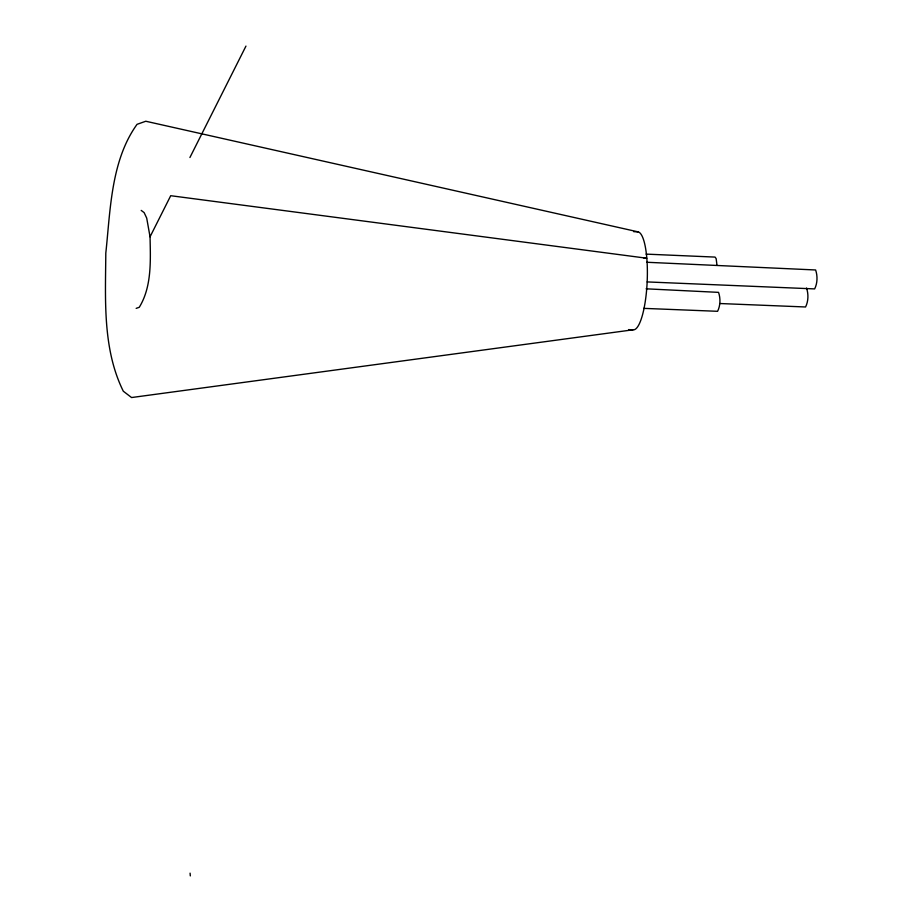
<?xml version="1.0" encoding="UTF-8"?>
<svg xmlns="http://www.w3.org/2000/svg" width="922" height="922" viewBox="0 0 922 922"><rect width="100%" height="100%" fill="white"/><g stroke="black" fill="none" stroke-linecap="round" stroke-linejoin="round"><path stroke-width="1.38" d="M136.168 308.374L139.268 307.28C151.98 286.581 150.517 260.281 150.044 236.804L170.72 195.706L646.806 258.241L643.936 258.125M189.92 157.512L245.955 46.1M632.93 329.811L131.569 397.543L123.306 391.216C102.354 348.781 105.5 299.247 105.8 253.17C110.421 210.274 110.882 160.647 137.044 124.332L145.791 121.243L637.966 231.837A49.085 11.755 -87.5 0 1 647.106 283.031A49.085 11.755 -87.5 0 1 632.93 329.811L628.62 329.627M633.668 231.653L637.966 231.837M646.068 254.115L715.046 257.088L716.152 258.621L716.924 264.775M646.725 262.263L815.624 269.973C817.676 275.932 817.514 283.261 814.645 288.909L647.163 281.925M646.103 288.817L718.549 292.366C720.612 298.325 720.451 305.655 717.581 311.302L643.66 308.363M720.07 303.534L805.563 306.98C808.433 301.333 808.594 294.003 806.531 288.044M141.204 210.4L144.143 212.636L146.702 218.065L150.044 236.804M190.082 873.146L190.312 875.9"/></g></svg>
